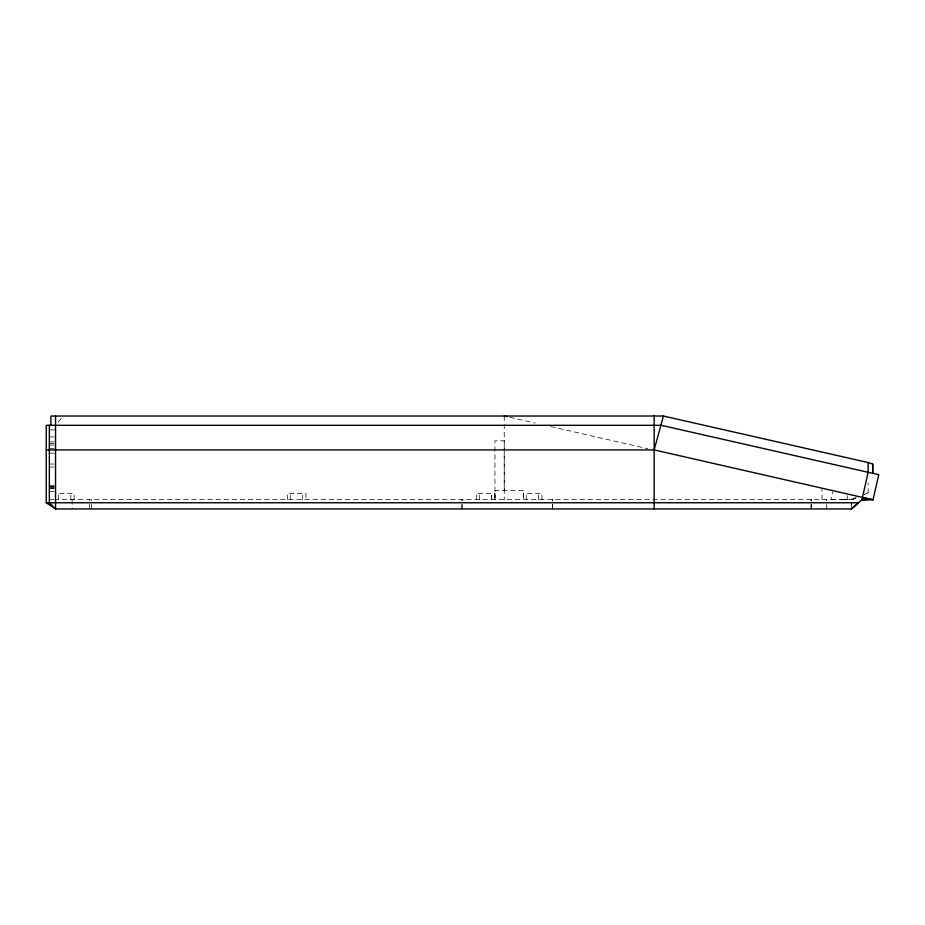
<?xml version="1.0" encoding="UTF-8"?>
<svg xmlns="http://www.w3.org/2000/svg" width="925" height="925" viewBox="0 0 925 925"><rect width="100%" height="100%" fill="white"/><g stroke="black" fill="none" stroke-linecap="round" stroke-linejoin="round"><path stroke-width="0.69" stroke-dasharray="4.62 3.47" d="M58.46 499.662L58.46 493.464M70.855 499.662L70.855 493.464M74.127 499.662L74.127 493.464L55.546 493.464M89.355 508.958L89.355 499.662M91.459 508.958L91.459 499.662M287.386 499.662L287.386 493.464L305.978 493.464L305.978 499.662M290.3 499.662L290.3 493.464M302.695 499.662L302.695 493.464M461.667 508.958L461.667 499.662M462.65 508.958L462.65 499.662M476.363 499.673L476.271 493.464L494.956 493.476L494.956 499.673L494.852 493.464M479.289 499.673L479.185 493.464M491.568 499.662L491.568 493.464M491.672 499.673L491.672 493.476M526.279 499.685L526.267 493.464M538.674 499.685L538.651 493.464M541.957 499.685L541.934 493.464L523.342 493.464L523.377 499.697L523.342 490.366L494.956 490.4M552.352 508.958L552.352 499.662M552.607 508.958L552.607 499.662M811.028 508.958L811.028 499.662M811.283 508.958L811.283 499.662M826.673 508.958L826.673 499.662M851.451 507.628L851.451 499.662L855.29 498.089L851.439 499.662L55.546 499.662M833.113 499.662L830.974 499.731L832.72 492.007M846.849 499.731L847.797 495.534M58.194 422.078L61.744 417.765M851.451 499.731L857.648 497.188L851.439 499.673L851.439 504.981L851.439 499.662L855.174 498.136M868.193 492.828L864.297 494.401L868.193 492.828L868.147 482.723M50.227 429.882L55.546 429.882M50.227 436.958L54.217 436.958M50.227 441.919L54.217 441.919M50.227 443.41L54.217 443.41M50.227 445.017L54.217 445.017M50.227 448.544L54.217 448.544M50.227 453.146L54.217 453.146M50.227 464.038L54.217 464.038M50.227 467.044L54.217 467.044M50.227 485.602L54.217 485.602M50.227 486.527L54.217 486.527M50.227 486.781L54.217 486.781M50.227 487.232L54.217 487.232M50.227 488.18L54.217 488.18M50.227 488.388L54.217 488.388M50.227 491.695L54.217 491.695M844.722 499.662L845.936 499.662M50.227 499.662L54.217 499.662M831.309 499.731L837.125 499.731M840.698 499.731L846.514 499.662M845.924 499.731L846.653 499.662M509.883 417.302L535.205 423.118M550.653 426.564L647.789 448.706M821.967 499.604L821.967 488.227M504.252 416.019L504.252 499.731M504.217 490.366L504.217 440.797L494.921 440.797L494.956 499.697M72.138 499.662L72.138 508.958"/><path stroke-width="1.39" d="M46.25 449.92L654.148 449.92L873.038 499.824L861.938 499.685L868.147 472.305L868.147 462.535L663.398 416.019L50.898 416.019L50.898 425.315M663.433 416.019L654.148 449.92M872.992 499.824L878.75 474.71L661.317 425.315L46.25 425.315L46.25 502.761L55.546 508.958L851.486 508.958L858.504 502.761L46.25 502.761M851.451 508.958L861.984 499.685L870.656 499.292L862.447 497.419M861.984 499.685L870.645 499.292M872.68 464.038L872.726 473.346L872.68 464.038L868.112 462.535M872.298 499.662L870.945 499.361M504.252 416.019L507.062 416.724M654.148 416.019L654.148 508.958M55.546 416.019L55.546 508.958L49.349 502.761L49.349 425.315"/></g></svg>
